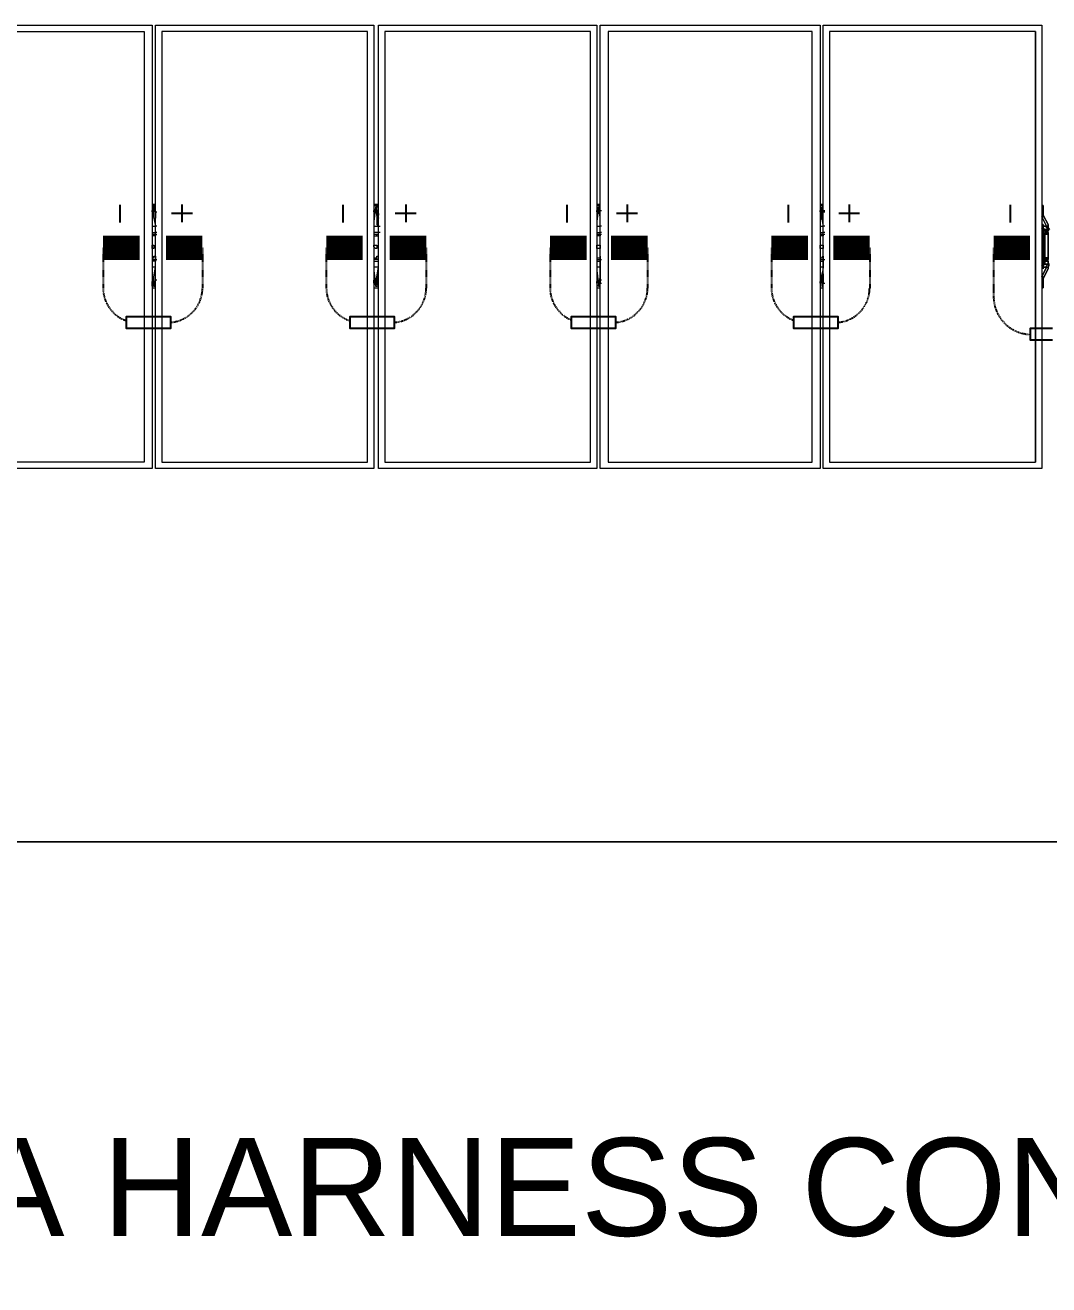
# Model space of a CAD drawing. Header units: feet. Extents: x -327 to 55127, y -297 to 4121.
# Drawn here: x 2932.5 to 3141.6, y 3497.8 to 3755.2 of the extents above; entities that cross this region are included whole.
import ezdxf
from ezdxf import colors
from ezdxf.entities.mleader import LeaderData, LeaderLine
from ezdxf.lldxf.tags import DXFTag
from ezdxf.math import Vec2, Vec3

# ---------------------------------------------------------------- set-up
doc = ezdxf.new("R2010")
doc.units = ezdxf.units.FT
doc.header["$MEASUREMENT"] = 0
doc.linetypes.add('HIDDEN', pattern=[0.375, 0.25, -0.125])
for name, color, linetype in [('E-DC HARNESS-NEG', 170, 'DC HARNESS CABLE'), ('E-HARN-COMP', 8, 'Continuous'), ('E-TRNK-CABL-NEG', 6, 'HIDDEN'), ('E-TRUNK-CABLE-POS', 6, 'HIDDEN'), ('G-ANNO-TEXT', 1, 'Continuous'), ('Polarity-Text', 7, 'Continuous')]:
    doc.layers.add(name, color=color, linetype=linetype)
doc.styles.add('NEI-A', font='arial.ttf')
doc.styles.get("Standard").update_dxf_attribs({"font": 'arial.ttf'})
tags = doc.linetypes.add('DC HARNESS CABLE', pattern='A,0.5,-0.2,["DH",Standard,S=0.1,R=0,X=-0.1,Y=-0.05],-0.2', length=0.9).pattern_tags.tags
tags[6] = DXFTag(74, 10)

# ---------------------------------------------------------------- blocks, each defined once
blk = doc.blocks.new('A$C4742fff2')
at = {"lineweight": 5}
for points in [[(14.6927, 0), (14.4611, 0), (14.4611, 0.4666), (14.6927, 0.4666)], [(14.9261, 0), (14.6961, 0), (14.6961, 0.4666), (14.9261, 0.4666)], [(14.9311, 0.4666), (15.161, 0.4666), (15.161, 0), (14.9311, 0)], [(15.1644, 0.4666), (15.396, 0.4666), (15.396, 0), (15.1644, 0)], [(15.6294, 0), (15.3994, 0), (15.3994, 0.4666), (15.6294, 0.4666)], [(14.4677, 0.0067), (14.4677, 0.46), (14.6844, 0.46), (14.6844, 0.0067)], [(14.9194, 0.46), (14.7027, 0.46), (14.7027, 0.0067), (14.9194, 0.0067)], [(15.1544, 0.46), (14.9377, 0.46), (14.9377, 0.0067), (15.1544, 0.0067)], [(15.3877, 0.46), (15.1727, 0.46), (15.1727, 0.0067), (15.3877, 0.0067)], [(15.6227, 0.46), (15.406, 0.46), (15.406, 0.0067), (15.6227, 0.0067)], [(15.631, 0.27), (15.631, 0.2683), (15.631, 0.27), (15.631, 0.2767), (15.6294, 0.2767), (15.631, 0.2767)], [(15.631, 0.2517), (15.6327, 0.2517), (15.631, 0.2517), (15.6294, 0.2533), (15.631, 0.2517), (15.6327, 0.2517), (15.631, 0.2517), (15.631, 0.25)], [(15.636, 0.2517), (15.6327, 0.2517), (15.631, 0.2533), (15.631, 0.255), (15.6344, 0.255), (15.6344, 0.2533), (15.636, 0.2533)], [(15.6344, 0.255), (15.636, 0.255)], [(15.6344, 0.255), (15.636, 0.255)], [(15.631, 0.2467), (15.6294, 0.2467)], [(15.6344, 0.25), (15.6327, 0.25), (15.6327, 0.2483), (15.6327, 0.2467), (15.6344, 0.2467), (15.636, 0.2467), (15.636, 0.2483), (15.636, 0.25)], [(15.6344, 0.25), (15.6327, 0.2483), (15.6344, 0.2467), (15.636, 0.2483)], [(15.6327, 0.2483), (15.6344, 0.25), (15.6344, 0.2483), (15.6327, 0.2483), (15.6344, 0.25), (15.6344, 0.2483), (15.636, 0.2483), (15.6344, 0.2483), (15.636, 0.2483), (15.6344, 0.2483), (15.636, 0.2483), (15.6344, 0.2483), (15.636, 0.2483), (15.6344, 0.2483), (15.636, 0.2483), (15.6344, 0.2483), (15.636, 0.2483), (15.6344, 0.2483), (15.636, 0.2483), (15.6344, 0.2483), (15.636, 0.2483), (15.6344, 0.2483), (15.636, 0.2483), (15.6344, 0.2483), (15.636, 0.2483), (15.636, 0.2467), (15.6344, 0.2467), (15.6327, 0.2467), (15.6327, 0.2483), (15.6344, 0.2483), (15.636, 0.2483), (15.636, 0.2467), (15.6344, 0.2467), (15.6327, 0.2467)], [(15.6344, 0.25), (15.6327, 0.25), (15.6327, 0.2483), (15.6327, 0.2467), (15.6344, 0.2467), (15.636, 0.2467), (15.636, 0.2483), (15.636, 0.25)], [(15.6344, 0.25), (15.6327, 0.2483), (15.6344, 0.2467), (15.636, 0.2483)], [(14.6927, 0.235), (14.6944, 0.235), (14.6944, 0.2333), (14.6961, 0.2333), (14.6944, 0.2333), (14.6944, 0.2317), (14.6927, 0.2317), (14.6927, 0.2333)], [(14.9277, 0.235), (14.9294, 0.235), (14.9294, 0.2317), (14.9277, 0.2317), (14.9261, 0.2333), (14.9261, 0.235)], [(15.1627, 0.235), (15.1644, 0.235), (15.1644, 0.2317), (15.161, 0.2317), (15.161, 0.2333), (15.161, 0.235)], [(15.3977, 0.235), (15.3994, 0.235), (15.3994, 0.2317), (15.396, 0.2317), (15.396, 0.2333), (15.396, 0.235)], [(15.631, 0.2367), (15.6294, 0.2367)], [(15.631, 0.235), (15.6294, 0.235)], [(15.6294, 0.2317), (15.631, 0.2317)], [(15.6294, 0.2317), (15.631, 0.2317)], [(15.6294, 0.22), (15.631, 0.22)], [(15.6294, 0.2133), (15.631, 0.215), (15.6327, 0.215), (15.631, 0.2133), (15.631, 0.2117), (15.631, 0.2133), (15.6327, 0.215), (15.631, 0.215)], [(15.631, 0.2167), (15.631, 0.215)], [(15.6344, 0.22), (15.6344, 0.2217), (15.6327, 0.22), (15.6344, 0.22), (15.636, 0.22), (15.6344, 0.22), (15.636, 0.22), (15.6344, 0.22), (15.636, 0.22), (15.6344, 0.22), (15.636, 0.22)], [(15.6344, 0.2217), (15.6327, 0.22), (15.6344, 0.2183), (15.636, 0.22)], [(15.6344, 0.2217), (15.6327, 0.2217), (15.6327, 0.22), (15.6327, 0.2183), (15.6344, 0.2183), (15.636, 0.2183), (15.636, 0.22), (15.636, 0.2217)], [(15.6344, 0.2217), (15.6327, 0.22), (15.6344, 0.2183), (15.636, 0.22)], [(15.6344, 0.2217), (15.6327, 0.2217), (15.6327, 0.22), (15.6327, 0.2183), (15.6344, 0.2183), (15.636, 0.2183), (15.636, 0.22), (15.636, 0.2217)], [(15.636, 0.22), (15.6344, 0.22)], [(15.636, 0.22), (15.6344, 0.22)], [(15.636, 0.2117), (15.636, 0.21)], [(15.6294, 0.19), (15.631, 0.19), (15.631, 0.1967), (15.631, 0.1983), (15.631, 0.1967), (15.631, 0.19)]]:
    blk.add_lwpolyline(points, close=True, dxfattribs=at)
for points in [[(15.6294, 0.4666), (15.6294, 0)], [(15.6227, 0.46), (15.6227, 0.0067)], [(14.6927, 0.2783), (14.6961, 0.2783)], [(14.6927, 0.275), (14.6944, 0.275), (14.6927, 0.275)], [(14.6927, 0.2733), (14.6927, 0.27)], [(14.6961, 0.275), (14.6944, 0.275), (14.6944, 0.2717), (14.6961, 0.27)], [(14.6977, 0.255), (14.6961, 0.255), (14.6961, 0.2567), (14.6944, 0.265), (14.6944, 0.275)], [(14.9261, 0.2783), (14.9311, 0.2783)], [(14.9294, 0.27), (14.9294, 0.2717), (14.9294, 0.275), (14.9277, 0.275), (14.9294, 0.275), (14.9277, 0.275), (14.9294, 0.265), (14.9294, 0.2567), (14.9311, 0.255), (14.9327, 0.255)], [(14.9277, 0.2733), (14.9277, 0.27)], [(15.161, 0.2783), (15.1644, 0.2783)], [(15.1644, 0.27), (15.1644, 0.2717), (15.1644, 0.2733), (15.1627, 0.2733), (15.1627, 0.275), (15.1644, 0.275)], [(15.166, 0.255), (15.1644, 0.255), (15.1644, 0.265), (15.1627, 0.275)], [(15.1627, 0.2733), (15.1627, 0.27)], [(15.396, 0.2783), (15.3994, 0.2783)], [(15.401, 0.255), (15.3994, 0.255), (15.3994, 0.2567), (15.3977, 0.265), (15.3977, 0.275), (15.3977, 0.2733), (15.3994, 0.2717), (15.3994, 0.27)], [(15.3977, 0.2733), (15.3977, 0.27)], [(15.631, 0.2667), (15.631, 0.2667)], [(15.6377, 0.215), (15.636, 0.215), (15.6377, 0.215)], [(15.6377, 0.2133), (15.636, 0.2133), (15.636, 0.2117), (15.6344, 0.2117), (15.636, 0.2117), (15.636, 0.21), (15.631, 0.2), (15.636, 0.21), (15.636, 0.2117), (15.6344, 0.2117), (15.631, 0.2117), (15.6344, 0.2117), (15.636, 0.2117), (15.6344, 0.2117), (15.6344, 0.2133), (15.636, 0.215), (15.6327, 0.215), (15.6327, 0.2167), (15.631, 0.2167), (15.631, 0.25), (15.6327, 0.25), (15.6327, 0.2517), (15.6327, 0.25), (15.631, 0.25), (15.631, 0.2167), (15.6327, 0.2167), (15.6327, 0.215), (15.636, 0.215), (15.6377, 0.215)], [(15.6377, 0.2133), (15.636, 0.2133), (15.636, 0.2117), (15.6344, 0.2117), (15.6344, 0.2133), (15.636, 0.215), (15.6377, 0.215)], [(15.6377, 0.2517), (15.636, 0.2517), (15.6377, 0.2517), (15.636, 0.2533), (15.636, 0.255), (15.636, 0.2567), (15.636, 0.255), (15.636, 0.2533), (15.6377, 0.2517), (15.636, 0.2517), (15.636, 0.2533), (15.6344, 0.2533), (15.6344, 0.255), (15.636, 0.255), (15.636, 0.2567), (15.631, 0.2667), (15.636, 0.2567), (15.636, 0.255), (15.6344, 0.255), (15.631, 0.255), (15.631, 0.2533), (15.6327, 0.2517), (15.636, 0.2517), (15.6377, 0.2517)], [(15.631, 0.2667), (15.631, 0.2667)], [(14.6977, 0.2483), (14.6961, 0.2483), (14.6961, 0.255)], [(14.9327, 0.2483), (14.9311, 0.2483), (14.9311, 0.255)], [(15.166, 0.2483), (15.1644, 0.2483), (15.1644, 0.255)], [(15.401, 0.2483), (15.3994, 0.2483), (15.3994, 0.255)], [(14.6927, 0.2483), (14.6961, 0.2483)], [(14.6927, 0.2467), (14.6961, 0.2467), (14.6977, 0.2467)], [(14.6961, 0.2467), (14.6961, 0.245), (14.6927, 0.245)], [(14.9311, 0.2483), (14.9294, 0.2483), (14.9261, 0.2483)], [(14.9261, 0.2467), (14.9294, 0.2467), (14.9311, 0.2467)], [(14.9261, 0.245), (14.9294, 0.245), (14.9311, 0.245)], [(14.9294, 0.245), (14.9294, 0.2467)], [(15.161, 0.2483), (15.1644, 0.2483)], [(15.161, 0.2467), (15.1644, 0.2467), (15.166, 0.2467)], [(15.1644, 0.2467), (15.1644, 0.245), (15.161, 0.245)], [(15.396, 0.2483), (15.3994, 0.2483)], [(15.396, 0.2467), (15.3994, 0.2467), (15.401, 0.2467)], [(15.3994, 0.2467), (15.3994, 0.245), (15.396, 0.245)], [(15.6344, 0.2517), (15.6344, 0.2517)], [(15.6344, 0.2517), (15.6344, 0.2517)], [(14.6927, 0.2233), (14.6927, 0.2217), (14.6944, 0.2217), (14.6944, 0.2233), (14.6961, 0.2233), (14.6961, 0.22), (14.6961, 0.2183)], [(14.6927, 0.22), (14.6961, 0.22), (14.6977, 0.22)], [(14.6927, 0.1933), (14.6944, 0.1933), (14.6944, 0.2017), (14.6961, 0.2117), (14.6961, 0.2183), (14.6927, 0.2183)], [(14.9261, 0.2233), (14.9261, 0.2217), (14.9294, 0.2217), (14.9294, 0.2233), (14.9311, 0.2233)], [(14.9294, 0.1933), (14.9277, 0.1933), (14.9277, 0.195), (14.9294, 0.2017), (14.9311, 0.2117), (14.9311, 0.2183), (14.9311, 0.22), (14.9294, 0.22), (14.9261, 0.22)], [(14.9261, 0.2183), (14.9294, 0.2183), (14.9311, 0.2183)], [(14.9294, 0.22), (14.9294, 0.2233)], [(15.161, 0.2233), (15.161, 0.2217), (15.1644, 0.2217), (15.1644, 0.2233), (15.1644, 0.22), (15.1644, 0.2183)], [(15.161, 0.22), (15.1644, 0.22), (15.166, 0.22)], [(15.161, 0.2183), (15.1644, 0.2183), (15.1644, 0.2117), (15.1644, 0.2017), (15.1627, 0.195), (15.1627, 0.1933), (15.1644, 0.1933)], [(15.396, 0.2233), (15.396, 0.2217), (15.3977, 0.2217), (15.3994, 0.2233), (15.3994, 0.22), (15.3994, 0.2183)], [(15.396, 0.22), (15.3994, 0.22), (15.401, 0.22)], [(15.396, 0.2183), (15.3994, 0.2183), (15.3994, 0.2117), (15.3977, 0.2017), (15.3977, 0.1933), (15.3994, 0.1933)], [(15.6327, 0.22), (15.6344, 0.2217), (15.6344, 0.22)], [(15.6327, 0.2183), (15.6327, 0.22)], [(15.6327, 0.2183), (15.6327, 0.22)], [(15.6327, 0.22), (15.6344, 0.22)], [(15.6344, 0.2183), (15.6327, 0.2183)], [(15.6344, 0.2183), (15.6327, 0.2183)], [(15.6344, 0.22), (15.636, 0.22)], [(15.6344, 0.22), (15.636, 0.22)], [(15.6344, 0.22), (15.636, 0.22)], [(15.6344, 0.22), (15.636, 0.22), (15.6344, 0.22)], [(15.6344, 0.2183), (15.636, 0.2183), (15.636, 0.22)], [(15.6344, 0.22), (15.636, 0.22), (15.6344, 0.22)], [(15.6344, 0.2183), (15.636, 0.2183), (15.636, 0.22)], [(15.6344, 0.22), (15.636, 0.22)], [(15.6344, 0.215), (15.6344, 0.215)], [(15.6344, 0.215), (15.6344, 0.215)], [(15.636, 0.215), (15.636, 0.215)], [(15.636, 0.215), (15.636, 0.215)], [(15.631, 0.2), (15.631, 0.2)], [(15.631, 0.2), (15.631, 0.2)], [(14.6961, 0.1983), (14.6944, 0.195), (14.6944, 0.1917), (14.6927, 0.1917), (14.6927, 0.1933), (14.6927, 0.1967)], [(14.6927, 0.19), (14.6961, 0.19)], [(14.9261, 0.19), (14.9311, 0.19)], [(14.9294, 0.1983), (14.9294, 0.195), (14.9294, 0.1933), (14.9277, 0.1933), (14.9277, 0.1917), (14.9294, 0.1917)], [(14.9277, 0.1967), (14.9277, 0.1933), (14.9277, 0.1917)], [(15.161, 0.19), (15.1644, 0.19)], [(15.1627, 0.1917), (15.1627, 0.1933), (15.1644, 0.1933), (15.1644, 0.195), (15.1644, 0.1983)], [(15.1627, 0.1967), (15.1627, 0.1933), (15.1627, 0.1917), (15.1644, 0.1917)], [(15.396, 0.19), (15.3994, 0.19)], [(15.3994, 0.1983), (15.3994, 0.195), (15.3977, 0.1933), (15.3977, 0.1917), (15.3994, 0.1917)], [(15.3977, 0.1967), (15.3977, 0.1933), (15.3977, 0.1917)]]:
    blk.add_lwpolyline(points, dxfattribs=at)
at = {"color": 8, "lineweight": 5, "true_color": 0x808080}
for points in [[(14.6927, 0.2767), (14.6961, 0.2767)], [(14.6927, 0.275), (14.6927, 0.26)], [(14.6927, 0.2733), (14.6927, 0.2733)], [(14.6961, 0.2717), (14.6944, 0.2717), (14.6927, 0.2717), (14.6927, 0.27), (14.6927, 0.2717)], [(14.6961, 0.2733), (14.6961, 0.275), (14.6944, 0.275)], [(14.6944, 0.2717), (14.6961, 0.27), (14.6961, 0.2633)], [(14.6961, 0.2667), (14.6961, 0.27), (14.6977, 0.27)], [(14.9261, 0.2767), (14.9311, 0.2767)], [(14.9311, 0.2733), (14.9311, 0.275), (14.9277, 0.275), (14.9261, 0.26)], [(14.9261, 0.2717), (14.9261, 0.2717)], [(14.9277, 0.2733), (14.9277, 0.2733)], [(14.9311, 0.2717), (14.9294, 0.2717), (14.9294, 0.27), (14.9311, 0.2633)], [(14.9311, 0.27), (14.9294, 0.27), (14.9311, 0.2683), (14.9311, 0.2667)], [(15.161, 0.2767), (15.1644, 0.2767)], [(15.1644, 0.2733), (15.1644, 0.275), (15.1627, 0.275), (15.161, 0.26)], [(15.161, 0.2717), (15.161, 0.27), (15.161, 0.2717), (15.1627, 0.2717)], [(15.1627, 0.2733), (15.1627, 0.2733)], [(15.1644, 0.2633), (15.1644, 0.2717), (15.166, 0.2717)], [(15.1644, 0.2667), (15.1644, 0.27)], [(15.396, 0.2767), (15.3994, 0.2767)], [(15.3994, 0.2733), (15.3994, 0.275), (15.3977, 0.275), (15.396, 0.26)], [(15.3977, 0.2733), (15.3977, 0.2733)], [(15.3994, 0.2633), (15.3994, 0.2717), (15.401, 0.2717)], [(15.3994, 0.2667), (15.3994, 0.27), (15.401, 0.27)], [(15.6294, 0.27), (15.631, 0.27), (15.6294, 0.27)], [(15.6294, 0.27), (15.631, 0.27), (15.6294, 0.27)], [(14.6927, 0.255), (14.6961, 0.255)], [(14.9261, 0.255), (14.9311, 0.255)], [(15.161, 0.255), (15.1644, 0.255)], [(15.396, 0.255), (15.3994, 0.255)], [(14.6961, 0.2117), (14.6927, 0.2117)], [(14.6927, 0.2083), (14.6927, 0.1933)], [(14.6961, 0.195), (14.6944, 0.195), (14.6961, 0.1967), (14.6961, 0.205)], [(14.6977, 0.1983), (14.6961, 0.1983), (14.6961, 0.2)], [(14.9311, 0.2117), (14.9261, 0.2117)], [(14.9261, 0.2083), (14.9277, 0.1933)], [(14.9311, 0.195), (14.9294, 0.195), (14.9294, 0.1967), (14.9311, 0.205)], [(14.9311, 0.1983), (14.9294, 0.1983), (14.9311, 0.1983), (14.9311, 0.2)], [(15.1644, 0.2117), (15.161, 0.2117)], [(15.161, 0.2083), (15.1627, 0.1933)], [(15.1644, 0.205), (15.1644, 0.195), (15.166, 0.195)], [(15.166, 0.1983), (15.1644, 0.1983), (15.1644, 0.2)], [(15.3994, 0.2117), (15.396, 0.2117)], [(15.396, 0.2083), (15.3977, 0.1933)], [(15.3994, 0.205), (15.3994, 0.195), (15.401, 0.195)], [(15.3994, 0.1983), (15.3994, 0.2)], [(14.6927, 0.1983), (14.6927, 0.195), (14.6927, 0.1967)], [(14.6927, 0.1933), (14.6927, 0.1933)], [(14.6927, 0.19), (14.6961, 0.19)], [(14.6944, 0.1917), (14.6961, 0.1917), (14.6961, 0.1933)], [(14.9261, 0.1967), (14.9261, 0.195), (14.9261, 0.1983)], [(14.9261, 0.19), (14.9311, 0.19)], [(14.9277, 0.195), (14.9277, 0.195)], [(14.9277, 0.1917), (14.9294, 0.1917), (14.9311, 0.1933)], [(14.9277, 0.1933), (14.9277, 0.1933)], [(15.161, 0.1983), (15.161, 0.195), (15.161, 0.1967)], [(15.161, 0.19), (15.1644, 0.19)], [(15.1627, 0.1917), (15.1644, 0.1917), (15.1644, 0.1933)], [(15.1627, 0.1933), (15.1627, 0.1933)], [(15.396, 0.1983), (15.396, 0.195), (15.396, 0.1967)], [(15.396, 0.19), (15.3994, 0.19)], [(15.3977, 0.1917), (15.3994, 0.1917), (15.3994, 0.1933)], [(15.3977, 0.1933), (15.3977, 0.1933)], [(15.631, 0.1967), (15.6294, 0.1967), (15.631, 0.1967)], [(15.631, 0.1967), (15.6294, 0.1967), (15.631, 0.1967)]]:
    blk.add_lwpolyline(points, dxfattribs=at)
for points in [[(14.9261, 0.2717), (14.9261, 0.27)], [(15.396, 0.2717), (15.396, 0.27)], [(15.6294, 0.2667), (15.631, 0.2667), (15.631, 0.2683), (15.631, 0.2667)], [(15.6344, 0.255), (15.6294, 0.265), (15.631, 0.265), (15.631, 0.2667), (15.631, 0.265), (15.6294, 0.265)], [(15.631, 0.2567), (15.631, 0.255), (15.631, 0.2567), (15.6294, 0.2567)], [(15.6344, 0.25), (15.6327, 0.25)], [(15.6327, 0.2467), (15.6327, 0.22)], [(15.636, 0.25), (15.636, 0.2517)], [(15.636, 0.22), (15.636, 0.2467)], [(15.6327, 0.2183), (15.6327, 0.2167)], [(15.636, 0.215), (15.636, 0.2183)], [(15.6294, 0.2017), (15.631, 0.2017), (15.631, 0.2), (15.631, 0.2017), (15.6294, 0.2017), (15.6344, 0.2117)], [(15.6294, 0.2117), (15.631, 0.2117), (15.631, 0.21), (15.631, 0.2117)], [(15.6294, 0.2), (15.631, 0.2), (15.631, 0.1983), (15.631, 0.2)]]:
    blk.add_lwpolyline(points, close=True, dxfattribs=at)

msp = doc.modelspace()

# ---------------------------------------------------------------- linework, layer by layer
at = {"layer": 'E-DC HARNESS-NEG', "ltscale": 0.5}
msp.add_lwpolyline([(3913.27, 3588.31), (2042.48, 3588.29)], dxfattribs=at)
at = {"layer": 'E-HARN-COMP', "const_width": 5}
for points in [[(2948.39, 3709.71), (2955.85, 3709.71)], [(2961.24, 3709.71), (2968.7, 3709.71)], [(2994, 3709.71), (3001.45, 3709.71)], [(3006.96, 3709.71), (3014.42, 3709.71)], [(3039.72, 3709.71), (3047.18, 3709.71)], [(3052.2, 3709.71), (3059.65, 3709.71)], [(3084.95, 3709.71), (3092.41, 3709.71)], [(3097.58, 3709.71), (3105.03, 3709.71)], [(3130.34, 3709.71), (3137.79, 3709.71)]]:
    msp.add_lwpolyline(points, dxfattribs=at)
at = {"layer": 'E-HARN-COMP'}
for points in [[(2957.66, 3695.62), (2953.09, 3695.62), (2953.09, 3693.3), (2957.66, 3693.3)], [(2957.66, 3693.3), (2962.22, 3693.3), (2962.22, 3695.62), (2957.66, 3695.62)], [(3003.38, 3695.62), (2998.82, 3695.62), (2998.82, 3693.3), (3003.38, 3693.3)], [(3003.38, 3693.3), (3007.95, 3693.3), (3007.95, 3695.62), (3003.38, 3695.62)], [(3048.61, 3695.62), (3044.05, 3695.62), (3044.05, 3693.3), (3048.61, 3693.3)], [(3048.61, 3693.3), (3053.18, 3693.3), (3053.18, 3695.62), (3048.61, 3695.62)], [(3094, 3695.62), (3089.43, 3695.62), (3089.43, 3693.3), (3094, 3693.3)], [(3094, 3693.3), (3098.56, 3693.3), (3098.56, 3695.62), (3094, 3695.62)], [(3142.38, 3693.23), (3137.81, 3693.23), (3137.81, 3690.9), (3142.38, 3690.9)]]:
    msp.add_lwpolyline(points, dxfattribs=at)
at = {"layer": 'E-TRNK-CABL-NEG', "ltscale": 0.1}
for points in [[(2948.39, 3709.71), (2948.39, 3701.47, 0.318647), (2953.09, 3694.84, 0.318647)], [(2994, 3709.71), (2994, 3701.47, 0.323498), (2998.82, 3694.8, 0.323498)], [(3039.72, 3709.71), (3039.72, 3701.47, 0.303039), (3044.05, 3694.98, 0.303039)], [(3084.95, 3709.71), (3084.95, 3701.47, 0.309338), (3089.43, 3694.92, 0.309338)], [(3130.34, 3709.71), (3130.34, 3699.74, 0.404462), (3137.82, 3692.01)]]:
    msp.add_lwpolyline(points, format="xyb", dxfattribs=at)
at = {"layer": 'E-TRUNK-CABLE-POS', "ltscale": 0.1}
for points in [[(2968.7, 3709.71), (2968.7, 3701.47, -0.391396), (2962.22, 3694.47, -0.391396)], [(3014.42, 3709.71), (3014.42, 3701.47, -0.391396), (3007.95, 3694.47, -0.391396)], [(3059.65, 3709.71), (3059.65, 3701.47, -0.391396), (3053.18, 3694.47, -0.391396)], [(3105.03, 3709.71), (3105.03, 3701.47, -0.391396), (3098.56, 3694.47, -0.391396)]]:
    msp.add_lwpolyline(points, format="xyb", dxfattribs=at)
at = {"layer": 'Polarity-Text'}
for p, q in [((2951.79, 3718.49), (2951.79, 3714.87)), ((2966.64, 3716.75), (2962.36, 3716.75)), ((2964.5, 3718.56), (2964.5, 3714.94)), ((2997.4, 3718.49), (2997.4, 3714.87)), ((3012.36, 3716.75), (3008.09, 3716.75)), ((3010.22, 3718.56), (3010.22, 3714.94)), ((3043.12, 3718.49), (3043.12, 3714.87)), ((3057.59, 3716.75), (3053.32, 3716.75)), ((3055.46, 3718.56), (3055.46, 3714.94)), ((3088.35, 3718.49), (3088.35, 3714.87)), ((3102.98, 3716.75), (3098.7, 3716.75)), ((3100.84, 3718.56), (3100.84, 3714.94)), ((3133.73, 3718.49), (3133.73, 3714.87))]:
    msp.add_line(p, q, dxfattribs=at)

# ---------------------------------------------------------------- block references
at = {"xscale": 194.04614304, "yscale": 194.04614304, "zscale": 194.04614304}
msp.add_blockref('A$C4742fff2', (107.36, 3664.64), dxfattribs=at)

# ---------------------------------------------------------------- next in the draw order: leaders
at = {"layer": 'G-ANNO-TEXT'}
ml = msp.add_multileader_mtext('Standard', dxfattribs=at)
ml.set_content('(TYP.) BLA HARNESS CONNECTORS', color=256, style='NEI-A')
ml.set_leader_properties()
ml.build(insert=Vec2(0, 0))
ml.multileader.update_dxf_attribs({"dogleg_length": 0.36, "arrow_head_size": 22.51})
ctx = ml.context
ctx.base_point, ctx.char_height, ctx.arrow_head_size, ctx.landing_gap_size, ctx.plane_origin = Vec3(2776.18, 3514.9), 20, 22.51, 23.05, Vec3(9114.73, -2275.09)
notes = []
notes.append((ctx, [(0, (1, 1, 0), (2730.09, 3514.9), (1, 0), 46.1, [(0, [(2714.19, 3628), (2734.2, 3600.38)], 0, [])])]))
ctx.mtext.insert, ctx.mtext.width, ctx.mtext.flow_direction = Vec3(2799.23, 3527.84), 489.3132, 5
ctx.mtext.has_bg_fill, ctx.mtext.bg_color, ctx.mtext.bg_scale_factor, ctx.mtext.bg_transparency, ctx.mtext.use_window_bg_color = 1, -1073741824, 1.5, 0, 1
for ctx, leaders in notes:
    for number, flags, end, landing, length, lines in leaders:
        leader = LeaderData()
        leader.index, (leader.has_last_leader_line, leader.has_dogleg_vector, leader.attachment_direction) = number, flags
        leader.last_leader_point, leader.dogleg_vector, leader.dogleg_length = Vec3(end), Vec3(landing), length
        for number, points, colour, breaks in lines:
            line = LeaderLine()
            line.index, line.vertices, line.color, line.breaks = number, Vec3.list(points), colors.encode_raw_color(colour), breaks
            leader.lines.append(line)
        ctx.leaders.append(leader)

doc.saveas('drawing.dxf')
